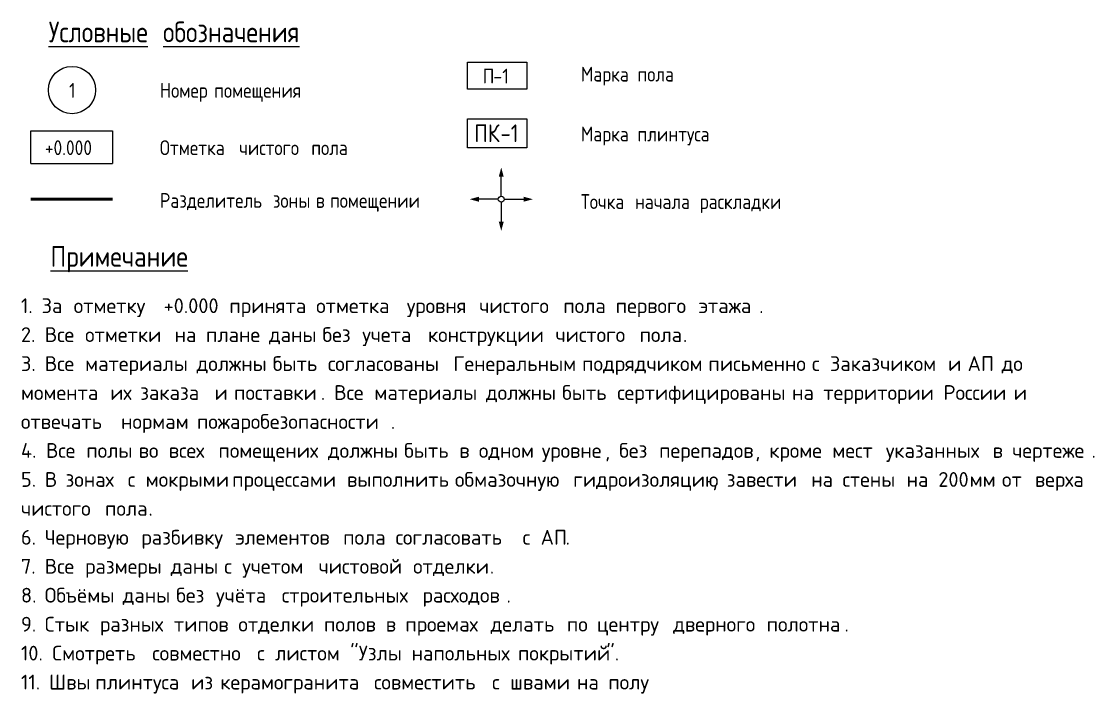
# Model space of a CAD drawing. Header units: millimetres. Extents: x 81633 to 280618, y -8553 to 29000.
# Drawn here: x 280436.5 to 280618, y 3746.2 to 3859.8 of the extents above; entities that cross this region are included whole.
import ezdxf

# ---------------------------------------------------------------- set-up
doc = ezdxf.new("R2010")
doc.units = ezdxf.units.MM
doc.linetypes.add('200_ШТРИХ__ш1_п0_6_', pattern=[800, 500, -300])
for name, color, linetype, lineweight in [('A-DETL', 7, 'Continuous', 9), ('A-DETL-3', 7, '200_ШТРИХ__ш1_п0_6_', 50), ('G-ANNO-TEXT', 7, 'Continuous', 9)]:
    doc.layers.add(name, color=color, linetype=linetype, lineweight=lineweight)
doc.layers.add('A-DETL-GENF-8', color=1, linetype='Continuous', lineweight=9, true_color=0xff0000)
doc.layers.add('G-ANNO-TEXT-2', color=1, linetype='Continuous', lineweight=9, true_color=0xff0000)
doc.styles.add('GOST Common_6', font='GOST_Common.ttf', dxfattribs={"width": 0.9, "height": 3.5})
doc.styles.add('GOST Common_7', font='GOST_Common.ttf', dxfattribs={"width": 0.9, "height": 2.5})
doc.styles.add('GOST Common_8', font='GOST_Common.ttf', dxfattribs={"width": 0.9, "height": 3})
doc.styles.add('ISOCPEUR_3', font='isocpeur.ttf', dxfattribs={"width": 0.9, "height": 2.5})
doc.styles.add('ISOCPEUR_4', font='isocpeur.ttf', dxfattribs={"height": 2.5})

msp = doc.modelspace()

# ---------------------------------------------------------------- hatches: boundary and pattern name
at = {"layer": 'A-DETL-GENF-8'}
for points in [[(280517.22, 3833.53), (280518.06, 3833.53), (280517.64, 3835.1)], [(280513.85, 3829.32), (280513.85, 3830.16), (280512.29, 3829.74)], [(280521.43, 3829.32), (280523, 3829.74), (280521.43, 3830.16)], [(280517.64, 3824.39), (280518.06, 3825.95), (280517.22, 3825.95)]]:
    msp.add_hatch(color=256, dxfattribs=at).paths.add_polyline_path(points)

# ---------------------------------------------------------------- linework, layer by layer
at = {"layer": 'A-DETL'}
for p, q in [((280511.95, 3852.91), (280521.95, 3852.91)), ((280511.95, 3848.35), (280511.95, 3852.91)), ((280521.95, 3852.91), (280521.95, 3848.35)), ((280521.95, 3848.35), (280511.95, 3848.35)), ((280511.95, 3843.35), (280521.95, 3843.35)), ((280511.95, 3838.43), (280511.95, 3843.35)), ((280521.95, 3843.35), (280521.95, 3838.43)), ((280438.08, 3841.28), (280451.87, 3841.28)), ((280438.08, 3835.78), (280438.08, 3841.28)), ((280451.87, 3841.28), (280451.87, 3835.78)), ((280521.95, 3838.43), (280511.95, 3838.43)), ((280438.08, 3835.78), (280451.87, 3835.78)), ((280517.64, 3830.24), (280517.64, 3833.53)), ((280517.14, 3829.74), (280513.85, 3829.74)), ((280517.64, 3829.24), (280517.64, 3825.95)), ((280518.14, 3829.74), (280521.43, 3829.74))]:
    msp.add_line(p, q, dxfattribs=at)
for centre, radius in [((280445.03, 3848.2), 4), ((280517.64, 3829.74), 0.5)]:
    msp.add_circle(centre, radius, dxfattribs=at)
at = {"layer": 'A-DETL-3'}
msp.add_line((280451.87, 3829.74), (280438.08, 3829.74), dxfattribs=at)

# ---------------------------------------------------------------- texts
at = {"layer": 'G-ANNO-TEXT', "attachment_point": 1}
for s, insert, char_height, width, style in [('\\LУсловные', (280441.08, 3859.77), 3.5, 22.1506, 'GOST Common_6'), ('\\L\\fGOST Common|b0|i0|c204|p34|;\\W.9;\\L ', (280459.36, 3859.77), 3.5, 1.2987, 'GOST Common_6'), ('\\Lобозначения', (280460.43, 3859.77), 3.5, 30.1595, 'GOST Common_6'), ('Марка', (280531.1, 3852.13), 2.5, 10.6785, 'GOST Common_7'), ('\\fGOST Common|b0|i0|c204|p34|;\\W.9; ', (280539.91, 3852.13), 2.5, 0.938, 'GOST Common_7'), ('\\fISOCPEUR|b0|i0|c204|p34|;\\W.9;П', (280514.49, 3851.8), 2.5, 2.1646, 'ISOCPEUR_3'), ('-1', (280516.28, 3851.8), 2.5, 3.319, 'ISOCPEUR_3'), ('пола', (280540.68, 3852.13), 2.5, 8.0089, 'GOST Common_7'), ('\\fGOST Common|b0|i0|c204|p34|;\\W.9;1', (280444.54, 3849.39), 2.5, 1.3709, 'GOST Common_7'), ('Номер', (280459.9, 3849.39), 2.5, 10.1734, 'GOST Common_7'), ('\\fGOST Common|b0|i0|c204|p34|;\\W.9; ', (280468.3, 3849.39), 2.5, 0.938, 'GOST Common_7'), ('помещения', (280469.07, 3849.39), 2.5, 18.543, 'GOST Common_7'), ('Марка', (280531.1, 3842.01), 2.5, 10.6785, 'GOST Common_7'), ('\\fGOST Common|b0|i0|c204|p34|;\\W.9; ', (280539.91, 3842.01), 2.5, 0.938, 'GOST Common_7'), ('плинтуса', (280540.68, 3842.01), 2.5, 16.0177, 'GOST Common_7'), ('+0.000', (280440.44, 3839.7), 2.5, 10.5342, 'GOST Common_7'), ('Отметка', (280459.9, 3839.7), 2.5, 15.2962, 'GOST Common_7'), ('\\fGOST Common|b0|i0|c204|p34|;\\W.9; ', (280472.52, 3839.7), 2.5, 0.938, 'GOST Common_7'), ('\\fGOST Common|b0|i0|c204|p34|;\\W.9; ', (280484.73, 3839.7), 2.5, 0.938, 'GOST Common_7'), ('\\fGOST Common|b0|i0|c204|p34|;\\W.9; ', (280492.11, 3839.7), 2.5, 0.938, 'GOST Common_7'), ('чистого', (280473.3, 3839.7), 2.5, 13.8532, 'GOST Common_7'), ('пола', (280485.5, 3839.7), 2.5, 8.0089, 'GOST Common_7'), ('Разделитель', (280459.9, 3830.78), 2.5, 22.2228, 'GOST Common_7'), ('\\fGOST Common|b0|i0|c204|p34|;\\W.9; ', (280478.24, 3830.78), 2.5, 0.938, 'GOST Common_7'), ('зоны', (280479.01, 3830.78), 2.5, 7.8646, 'GOST Common_7'), ('\\fGOST Common|b0|i0|c204|p34|;\\W.9; ', (280485.5, 3830.78), 2.5, 0.938, 'GOST Common_7'), ('\\fGOST Common|b0|i0|c204|p34|;\\W.9; ', (280487.88, 3830.78), 2.5, 0.938, 'GOST Common_7'), ('Точка', (280531.1, 3830.59), 2.5, 10.1734, 'GOST Common_7'), ('\\fGOST Common|b0|i0|c204|p34|;\\W.9; ', (280539.49, 3830.59), 2.5, 0.938, 'GOST Common_7'), ('\\fGOST Common|b0|i0|c204|p34|;\\W.9; ', (280550.44, 3830.59), 2.5, 0.938, 'GOST Common_7'), ('\\fGOST Common|b0|i0|c204|p34|;\\W.9;в', (280486.28, 3830.78), 2.5, 1.9481, 'GOST Common_7'), ('помещении', (280488.66, 3830.78), 2.5, 18.543, 'GOST Common_7'), ('начала', (280540.26, 3830.59), 2.5, 12.338, 'GOST Common_7'), ('раскладки', (280551.22, 3830.59), 2.5, 17.6772, 'GOST Common_7'), ('\\LПримечание', (280441.39, 3821.83), 3.5, 28.5, 'GOST Common_6'), ('1. ', (280436.39, 3812.99), 2.5, 4.2489, 'ISOCPEUR_4'), ('За', (280439.89, 3812.99), 2.5, 4.73, 'ISOCPEUR_4'), ('\\fISOCPEUR|b0|i0|c204|p34|; ', (280443.8, 3812.99), 2.5, 1.8439, 'ISOCPEUR_4'), ('отметку', (280445.32, 3812.99), 2.5, 16.5148, 'ISOCPEUR_4'), (' +0.000 ', (280458.94, 3812.99), 2.5, 15.3924, 'ISOCPEUR_4'), ('принята', (280471.64, 3812.99), 2.5, 15.9536, 'ISOCPEUR_4'), ('\\fISOCPEUR|b0|i0|c204|p34|; ', (280484.81, 3812.99), 2.5, 1.8439, 'ISOCPEUR_4'), ('отметка', (280486.33, 3812.99), 2.5, 16.7553, 'ISOCPEUR_4'), ('\\fISOCPEUR|b0|i0|c204|p34|; ', (280500.15, 3812.99), 2.5, 1.8439, 'ISOCPEUR_4'), ('уровня', (280501.67, 3812.99), 2.5, 12.9873, 'ISOCPEUR_4'), ('\\fISOCPEUR|b0|i0|c204|p34|; ', (280512.39, 3812.99), 2.5, 1.8439, 'ISOCPEUR_4'), ('чистого', (280513.91, 3812.99), 2.5, 15.3924, 'ISOCPEUR_4'), ('\\fISOCPEUR|b0|i0|c204|p34|; ', (280526.61, 3812.99), 2.5, 1.8439, 'ISOCPEUR_4'), ('пола', (280528.13, 3812.99), 2.5, 8.8987, 'ISOCPEUR_4'), ('\\fISOCPEUR|b0|i0|c204|p34|; ', (280535.48, 3812.99), 2.5, 1.8439, 'ISOCPEUR_4'), ('первого', (280537, 3812.99), 2.5, 15.1519, 'ISOCPEUR_4'), ('\\fISOCPEUR|b0|i0|c204|p34|; ', (280549.5, 3812.99), 2.5, 1.8439, 'ISOCPEUR_4'), ('этажа', (280551.02, 3812.99), 2.5, 12.4262, 'ISOCPEUR_4'), ('\\fISOCPEUR|b0|i0|c204|p34|;.', (280561.27, 3812.99), 2.5, 0.8819, 'ISOCPEUR_4'), ('2. ', (280436.39, 3808.1), 2.5, 4.8903, 'ISOCPEUR_4'), ('Все', (280440.42, 3808.1), 2.5, 6.4135, 'ISOCPEUR_4'), ('\\fISOCPEUR|b0|i0|c204|p34|; ', (280445.72, 3808.1), 2.5, 1.8439, 'ISOCPEUR_4'), ('отметки', (280447.24, 3808.1), 2.5, 16.5148, 'ISOCPEUR_4'), ('\\fISOCPEUR|b0|i0|c204|p34|; ', (280460.86, 3808.1), 2.5, 1.8439, 'ISOCPEUR_4'), ('на', (280462.38, 3808.1), 2.5, 4.5696, 'ISOCPEUR_4'), ('\\fISOCPEUR|b0|i0|c204|p34|; ', (280466.15, 3808.1), 2.5, 1.8439, 'ISOCPEUR_4'), ('плане', (280467.68, 3808.1), 2.5, 11.0633, 'ISOCPEUR_4'), ('\\fISOCPEUR|b0|i0|c204|p34|; ', (280476.8, 3808.1), 2.5, 1.8439, 'ISOCPEUR_4'), ('даны', (280478.33, 3808.1), 2.5, 9.1392, 'ISOCPEUR_4'), ('\\fISOCPEUR|b0|i0|c204|p34|; ', (280485.87, 3808.1), 2.5, 1.8439, 'ISOCPEUR_4'), ('без', (280487.39, 3808.1), 2.5, 6.3333, 'ISOCPEUR_4'), ('\\fISOCPEUR|b0|i0|c204|p34|; ', (280492.61, 3808.1), 2.5, 1.8439, 'ISOCPEUR_4'), ('учета', (280494.13, 3808.1), 2.5, 11.6245, 'ISOCPEUR_4'), ('\\fISOCPEUR|b0|i0|c204|p34|; ', (280503.73, 3808.1), 2.5, 1.8439, 'ISOCPEUR_4'), ('конструкции', (280505.25, 3808.1), 2.5, 24.2911, 'ISOCPEUR_4'), ('\\fISOCPEUR|b0|i0|c204|p34|; ', (280525.29, 3808.1), 2.5, 1.8439, 'ISOCPEUR_4'), ('чистого', (280526.81, 3808.1), 2.5, 15.3924, 'ISOCPEUR_4'), ('\\fISOCPEUR|b0|i0|c204|p34|; ', (280539.51, 3808.1), 2.5, 1.8439, 'ISOCPEUR_4'), ('пола', (280541.03, 3808.1), 2.5, 8.8987, 'ISOCPEUR_4'), ('\\fISOCPEUR|b0|i0|c204|p34|;.', (280548.37, 3808.1), 2.5, 0.8819, 'ISOCPEUR_4'), ('3. ', (280436.39, 3803.2), 2.5, 4.8903, 'ISOCPEUR_4'), ('Все', (280440.42, 3803.2), 2.5, 6.4135, 'ISOCPEUR_4'), ('\\fISOCPEUR|b0|i0|c204|p34|; ', (280445.72, 3803.2), 2.5, 1.8439, 'ISOCPEUR_4'), ('\\fISOCPEUR|b0|i0|c204|p34|; ', (280464.57, 3803.2), 2.5, 1.8439, 'ISOCPEUR_4'), ('\\fISOCPEUR|b0|i0|c204|p34|; ', (280477.47, 3803.2), 2.5, 1.8439, 'ISOCPEUR_4'), ('быть', (280478.99, 3803.2), 2.5, 9.4599, 'ISOCPEUR_4'), ('\\fISOCPEUR|b0|i0|c204|p34|; ', (280486.79, 3803.2), 2.5, 1.8439, 'ISOCPEUR_4'), ('\\fISOCPEUR|b0|i0|c204|p34|; ', (280508.02, 3803.2), 2.5, 1.8439, 'ISOCPEUR_4'), ('Генеральным', (280509.55, 3803.2), 2.5, 24.5316, 'ISOCPEUR_4'), ('\\fISOCPEUR|b0|i0|c204|p34|; ', (280529.79, 3803.2), 2.5, 1.8439, 'ISOCPEUR_4'), ('\\fISOCPEUR|b0|i0|c204|p34|; ', (280551.15, 3803.2), 2.5, 1.8439, 'ISOCPEUR_4'), ('\\fISOCPEUR|b0|i0|c204|p34|; ', (280568.68, 3803.2), 2.5, 1.8439, 'ISOCPEUR_4'), ('\\fISOCPEUR|b0|i0|c204|p34|; ', (280571.72, 3803.2), 2.5, 1.8439, 'ISOCPEUR_4'), ('Заказчиком', (280573.24, 3803.2), 2.5, 22.3671, 'ISOCPEUR_4'), ('\\fISOCPEUR|b0|i0|c204|p34|; ', (280591.7, 3803.2), 2.5, 1.8439, 'ISOCPEUR_4'), ('\\fISOCPEUR|b0|i0|c204|p34|; ', (280595.01, 3803.2), 2.5, 1.8439, 'ISOCPEUR_4'), ('АП', (280596.53, 3803.2), 2.5, 5.1308, 'ISOCPEUR_4'), ('\\fISOCPEUR|b0|i0|c204|p34|; ', (280600.76, 3803.2), 2.5, 1.8439, 'ISOCPEUR_4'), ('\\fISOCPEUR|b0|i0|c204|p34|; ', (280605.85, 3803.2), 2.5, 1.8439, 'ISOCPEUR_4'), ('материалы', (280447.24, 3803.2), 2.5, 21.0042, 'ISOCPEUR_4'), ('должны', (280466.09, 3803.2), 2.5, 13.789, 'ISOCPEUR_4'), ('согласованы', (280488.31, 3803.2), 2.5, 23.8903, 'ISOCPEUR_4'), ('подрядчиком', (280531.31, 3803.2), 2.5, 24.0506, 'ISOCPEUR_4'), ('письменно', (280552.67, 3803.2), 2.5, 19.4008, 'ISOCPEUR_4'), ('\\fISOCPEUR|b0|i0|c204|p34|;с', (280570.2, 3803.2), 2.5, 1.8439, 'ISOCPEUR_4'), ('\\fISOCPEUR|b0|i0|c204|p34|;и', (280593.22, 3803.2), 2.5, 2.1646, 'ISOCPEUR_4'), ('до', (280602.28, 3803.2), 2.5, 4.3291, 'ISOCPEUR_4'), ('момента', (280436.39, 3798.31), 2.5, 16.4346, 'ISOCPEUR_4'), ('\\fISOCPEUR|b0|i0|c204|p34|; ', (280449.95, 3798.31), 2.5, 1.8439, 'ISOCPEUR_4'), ('их', (280451.47, 3798.31), 2.5, 4.3291, 'ISOCPEUR_4'), ('\\fISOCPEUR|b0|i0|c204|p34|; ', (280455.04, 3798.31), 2.5, 1.8439, 'ISOCPEUR_4'), ('заказа', (280456.56, 3798.31), 2.5, 13.3882, 'ISOCPEUR_4'), ('\\fISOCPEUR|b0|i0|c204|p34|; ', (280467.61, 3798.31), 2.5, 1.8439, 'ISOCPEUR_4'), ('\\fISOCPEUR|b0|i0|c204|p34|;и', (280469.13, 3798.31), 2.5, 2.1646, 'ISOCPEUR_4'), ('\\fISOCPEUR|b0|i0|c204|p34|; ', (280470.92, 3798.31), 2.5, 1.8439, 'ISOCPEUR_4'), ('поставки', (280472.44, 3798.31), 2.5, 17.7975, 'ISOCPEUR_4'), ('Все', (280489.37, 3798.31), 2.5, 6.4135, 'ISOCPEUR_4'), ('\\fISOCPEUR|b0|i0|c204|p34|; ', (280494.66, 3798.31), 2.5, 1.8439, 'ISOCPEUR_4'), ('материалы', (280496.18, 3798.31), 2.5, 21.0042, 'ISOCPEUR_4'), ('\\fISOCPEUR|b0|i0|c204|p34|; ', (280513.51, 3798.31), 2.5, 1.8439, 'ISOCPEUR_4'), ('должны', (280515.04, 3798.31), 2.5, 13.789, 'ISOCPEUR_4'), ('\\fISOCPEUR|b0|i0|c204|p34|; ', (280526.41, 3798.31), 2.5, 1.8439, 'ISOCPEUR_4'), ('быть', (280527.93, 3798.31), 2.5, 9.4599, 'ISOCPEUR_4'), ('\\fISOCPEUR|b0|i0|c204|p34|; ', (280535.74, 3798.31), 2.5, 1.8439, 'ISOCPEUR_4'), ('сертифицированы', (280537.26, 3798.31), 2.5, 33.9915, 'ISOCPEUR_4'), ('\\fISOCPEUR|b0|i0|c204|p34|; ', (280565.31, 3798.31), 2.5, 1.8439, 'ISOCPEUR_4'), ('на', (280566.83, 3798.31), 2.5, 4.5696, 'ISOCPEUR_4'), ('\\fISOCPEUR|b0|i0|c204|p34|; ', (280570.6, 3798.31), 2.5, 1.8439, 'ISOCPEUR_4'), ('территории', (280572.12, 3798.31), 2.5, 22.7679, 'ISOCPEUR_4'), ('\\fISOCPEUR|b0|i0|c204|p34|; ', (280590.91, 3798.31), 2.5, 1.8439, 'ISOCPEUR_4'), ('России', (280592.43, 3798.31), 2.5, 12.5865, 'ISOCPEUR_4'), ('\\fISOCPEUR|b0|i0|c204|p34|; ', (280602.81, 3798.31), 2.5, 1.8439, 'ISOCPEUR_4'), ('\\fISOCPEUR|b0|i0|c204|p34|;и', (280604.33, 3798.31), 2.5, 2.1646, 'ISOCPEUR_4'), ('\\fISOCPEUR|b0|i0|c204|p34|; ', (280606.12, 3798.31), 2.5, 1.8439, 'ISOCPEUR_4'), ('. ', (280487.12, 3798.31), 2.5, 2.7257, 'ISOCPEUR_4'), ('отвечать', (280436.39, 3793.41), 2.5, 18.6793, 'ISOCPEUR_4'), ('\\fISOCPEUR|b0|i0|c204|p34|; ', (280451.8, 3793.41), 2.5, 1.8439, 'ISOCPEUR_4'), ('нормам', (280453.32, 3793.41), 2.5, 13.7089, 'ISOCPEUR_4'), ('\\fISOCPEUR|b0|i0|c204|p34|; ', (280464.63, 3793.41), 2.5, 1.8439, 'ISOCPEUR_4'), ('пожаробезопасности', (280466.15, 3793.41), 2.5, 39.7637, 'ISOCPEUR_4'), ('\\fISOCPEUR|b0|i0|c204|p34|;.', (280498.96, 3793.41), 2.5, 0.8819, 'ISOCPEUR_4'), ('4. ', (280436.39, 3788.52), 2.5, 5.1308, 'ISOCPEUR_4'), ('Все', (280440.62, 3788.52), 2.5, 6.4135, 'ISOCPEUR_4'), ('\\fISOCPEUR|b0|i0|c204|p34|; ', (280445.91, 3788.52), 2.5, 1.8439, 'ISOCPEUR_4'), ('\\fISOCPEUR|b0|i0|c204|p34|; ', (280454.78, 3788.52), 2.5, 1.8439, 'ISOCPEUR_4'), ('\\fISOCPEUR|b0|i0|c204|p34|; ', (280459.87, 3788.52), 2.5, 1.8439, 'ISOCPEUR_4'), ('\\fISOCPEUR|b0|i0|c204|p34|; ', (280468.27, 3788.52), 2.5, 1.8439, 'ISOCPEUR_4'), ('\\fISOCPEUR|b0|i0|c204|p34|; ', (280486.79, 3788.52), 2.5, 1.8439, 'ISOCPEUR_4'), ('\\fISOCPEUR|b0|i0|c204|p34|; ', (280499.69, 3788.52), 2.5, 1.8439, 'ISOCPEUR_4'), ('быть', (280501.21, 3788.52), 2.5, 9.4599, 'ISOCPEUR_4'), ('\\fISOCPEUR|b0|i0|c204|p34|; ', (280509.02, 3788.52), 2.5, 1.8439, 'ISOCPEUR_4'), ('\\fISOCPEUR|b0|i0|c204|p34|; ', (280512.32, 3788.52), 2.5, 1.8439, 'ISOCPEUR_4'), ('\\fISOCPEUR|b0|i0|c204|p34|; ', (280522.97, 3788.52), 2.5, 1.8439, 'ISOCPEUR_4'), ('без', (280537.59, 3788.52), 2.5, 6.3333, 'ISOCPEUR_4'), ('\\fISOCPEUR|b0|i0|c204|p34|; ', (280542.82, 3788.52), 2.5, 1.8439, 'ISOCPEUR_4'), ('\\fISOCPEUR|b0|i0|c204|p34|; ', (280572.12, 3788.52), 2.5, 1.8439, 'ISOCPEUR_4'), ('\\fISOCPEUR|b0|i0|c204|p34|; ', (280581.18, 3788.52), 2.5, 1.8439, 'ISOCPEUR_4'), ('\\fISOCPEUR|b0|i0|c204|p34|; ', (280599.24, 3788.52), 2.5, 1.8439, 'ISOCPEUR_4'), ('\\fISOCPEUR|b0|i0|c204|p34|; ', (280602.55, 3788.52), 2.5, 1.8439, 'ISOCPEUR_4'), ('полы', (280447.44, 3788.52), 2.5, 8.8987, 'ISOCPEUR_4'), ('во', (280456.3, 3788.52), 2.5, 4.3291, 'ISOCPEUR_4'), ('всех', (280461.39, 3788.52), 2.5, 8.3376, 'ISOCPEUR_4'), ('помещених', (280469.79, 3788.52), 2.5, 20.6034, 'ISOCPEUR_4'), ('должны', (280488.31, 3788.52), 2.5, 13.789, 'ISOCPEUR_4'), ('\\fISOCPEUR|b0|i0|c204|p34|;в', (280510.54, 3788.52), 2.5, 2.1646, 'ISOCPEUR_4'), ('одном', (280513.85, 3788.52), 2.5, 11.0633, 'ISOCPEUR_4'), ('уровне', (280524.5, 3788.52), 2.5, 12.9873, 'ISOCPEUR_4'), ('перепадов', (280544.34, 3788.52), 2.5, 19.7215, 'ISOCPEUR_4'), ('кроме', (280562.99, 3788.52), 2.5, 11.0633, 'ISOCPEUR_4'), ('мест', (280573.64, 3788.52), 2.5, 9.1392, 'ISOCPEUR_4'), ('указанных', (280582.7, 3788.52), 2.5, 20.0422, 'ISOCPEUR_4'), ('\\fISOCPEUR|b0|i0|c204|p34|;в', (280600.76, 3788.52), 2.5, 2.1646, 'ISOCPEUR_4'), ('чертеже', (280604.07, 3788.52), 2.5, 16.2743, 'ISOCPEUR_4'), (', ', (280535.21, 3788.52), 2.5, 2.8861, 'ISOCPEUR_4'), (', ', (280560.61, 3788.52), 2.5, 2.8861, 'ISOCPEUR_4'), ('\\fISOCPEUR|b0|i0|c204|p34|;.', (280617.5, 3788.52), 2.5, 0.8819, 'ISOCPEUR_4'), ('5. ', (280436.39, 3783.62), 2.5, 4.8903, 'ISOCPEUR_4'), ('\\fISOCPEUR|b0|i0|c204|p34|;В', (280440.42, 3783.62), 2.5, 2.4051, 'ISOCPEUR_4'), ('\\fISOCPEUR|b0|i0|c204|p34|; ', (280442.41, 3783.62), 2.5, 1.8439, 'ISOCPEUR_4'), ('зонах', (280443.93, 3783.62), 2.5, 10.903, 'ISOCPEUR_4'), ('\\fISOCPEUR|b0|i0|c204|p34|; ', (280452.93, 3783.62), 2.5, 1.8439, 'ISOCPEUR_4'), ('\\fISOCPEUR|b0|i0|c204|p34|; ', (280455.97, 3783.62), 2.5, 1.8439, 'ISOCPEUR_4'), ('\\fISOCPEUR|b0|i0|c204|p34|; ', (280470.59, 3783.62), 2.5, 1.8439, 'ISOCPEUR_4'), ('\\fISOCPEUR|b0|i0|c204|p34|; ', (280490.03, 3783.62), 2.5, 1.8439, 'ISOCPEUR_4'), ('\\fISOCPEUR|b0|i0|c204|p34|; ', (280508.29, 3783.62), 2.5, 1.8439, 'ISOCPEUR_4'), ('обмазочную', (280509.81, 3783.62), 2.5, 22.3671, 'ISOCPEUR_4'), ('\\fISOCPEUR|b0|i0|c204|p34|; ', (280528.27, 3783.62), 2.5, 1.8439, 'ISOCPEUR_4'), ('гидроизоляцию', (280529.79, 3783.62), 2.5, 28.6202, 'ISOCPEUR_4'), ('завести', (280555.78, 3783.62), 2.5, 15.4726, 'ISOCPEUR_4'), ('\\fISOCPEUR|b0|i0|c204|p34|; ', (280568.55, 3783.62), 2.5, 1.8439, 'ISOCPEUR_4'), ('\\fISOCPEUR|b0|i0|c204|p34|; ', (280573.84, 3783.62), 2.5, 1.8439, 'ISOCPEUR_4'), ('\\fISOCPEUR|b0|i0|c204|p34|; ', (280584.69, 3783.62), 2.5, 1.8439, 'ISOCPEUR_4'), (' 200', (280589.98, 3783.62), 2.5, 8.3375, 'ISOCPEUR_4'), ('\\fISOCPEUR|b0|i0|c204|p34|; ', (280600.83, 3783.62), 2.5, 1.8439, 'ISOCPEUR_4'), ('\\fISOCPEUR|b0|i0|c204|p34|; ', (280606.38, 3783.62), 2.5, 1.8439, 'ISOCPEUR_4'), ('\\fISOCPEUR|b0|i0|c204|p34|; ', (280617.03, 3783.62), 2.5, 1.8439, 'ISOCPEUR_4'), ('\\fISOCPEUR|b0|i0|c204|p34|;с', (280454.45, 3783.62), 2.5, 1.8439, 'ISOCPEUR_4'), ('мокрыми', (280457.49, 3783.62), 2.5, 15.8734, 'ISOCPEUR_4'), ('процессами', (280472.11, 3783.62), 2.5, 21.7257, 'ISOCPEUR_4'), ('выполнить', (280491.55, 3783.62), 2.5, 20.2827, 'ISOCPEUR_4'), (', ', (280553.4, 3783.62), 2.5, 2.8861, 'ISOCPEUR_4'), ('на', (280570.07, 3783.62), 2.5, 4.5696, 'ISOCPEUR_4'), ('стены', (280575.36, 3783.62), 2.5, 11.3038, 'ISOCPEUR_4'), ('на', (280586.21, 3783.62), 2.5, 4.5696, 'ISOCPEUR_4'), ('мм', (280596.86, 3783.62), 2.5, 4.8101, 'ISOCPEUR_4'), ('от', (280602.35, 3783.62), 2.5, 4.8903, 'ISOCPEUR_4'), ('верха', (280607.9, 3783.62), 2.5, 11.0633, 'ISOCPEUR_4'), ('чистого', (280436.39, 3778.73), 2.5, 15.3924, 'ISOCPEUR_4'), ('\\fISOCPEUR|b0|i0|c204|p34|; ', (280449.09, 3778.73), 2.5, 1.8439, 'ISOCPEUR_4'), ('пола', (280450.61, 3778.73), 2.5, 8.8987, 'ISOCPEUR_4'), ('\\fISOCPEUR|b0|i0|c204|p34|;.', (280457.95, 3778.73), 2.5, 0.8819, 'ISOCPEUR_4'), ('разбивку', (280456.76, 3773.84), 2.5, 17.3966, 'ISOCPEUR_4'), ('АП', (280524.3, 3773.84), 2.5, 5.1308, 'ISOCPEUR_4'), ('6. ', (280436.39, 3773.84), 2.5, 4.8903, 'ISOCPEUR_4'), ('Черновую', (280440.42, 3773.84), 2.5, 17.9578, 'ISOCPEUR_4'), ('\\fISOCPEUR|b0|i0|c204|p34|; ', (280455.24, 3773.84), 2.5, 1.8439, 'ISOCPEUR_4'), ('\\fISOCPEUR|b0|i0|c204|p34|; ', (280471.12, 3773.84), 2.5, 1.8439, 'ISOCPEUR_4'), ('элементов', (280472.64, 3773.84), 2.5, 20.2827, 'ISOCPEUR_4'), ('\\fISOCPEUR|b0|i0|c204|p34|; ', (280489.37, 3773.84), 2.5, 1.8439, 'ISOCPEUR_4'), ('пола', (280490.89, 3773.84), 2.5, 8.8987, 'ISOCPEUR_4'), ('\\fISOCPEUR|b0|i0|c204|p34|; ', (280498.24, 3773.84), 2.5, 1.8439, 'ISOCPEUR_4'), ('согласовать', (280499.76, 3773.84), 2.5, 24.211, 'ISOCPEUR_4'), ('\\fISOCPEUR|b0|i0|c204|p34|; ', (280519.73, 3773.84), 2.5, 1.8439, 'ISOCPEUR_4'), ('\\fISOCPEUR|b0|i0|c204|p34|;с', (280521.25, 3773.84), 2.5, 1.8439, 'ISOCPEUR_4'), ('\\fISOCPEUR|b0|i0|c204|p34|; ', (280522.78, 3773.84), 2.5, 1.8439, 'ISOCPEUR_4'), ('\\fISOCPEUR|b0|i0|c204|p34|;.', (280528.53, 3773.84), 2.5, 0.8819, 'ISOCPEUR_4'), ('7. ', (280436.39, 3768.94), 2.5, 4.8903, 'ISOCPEUR_4'), ('Все', (280440.42, 3768.94), 2.5, 6.4135, 'ISOCPEUR_4'), ('\\fISOCPEUR|b0|i0|c204|p34|; ', (280445.72, 3768.94), 2.5, 1.8439, 'ISOCPEUR_4'), ('размеры', (280447.24, 3768.94), 2.5, 15.7131, 'ISOCPEUR_4'), ('\\fISOCPEUR|b0|i0|c204|p34|; ', (280460.2, 3768.94), 2.5, 1.8439, 'ISOCPEUR_4'), ('\\fISOCPEUR|b0|i0|c204|p34|; ', (280469.26, 3768.94), 2.5, 1.8439, 'ISOCPEUR_4'), ('\\fISOCPEUR|b0|i0|c204|p34|; ', (280472.31, 3768.94), 2.5, 1.8439, 'ISOCPEUR_4'), ('\\fISOCPEUR|b0|i0|c204|p34|; ', (280485.2, 3768.94), 2.5, 1.8439, 'ISOCPEUR_4'), ('чистовой', (280486.73, 3768.94), 2.5, 17.557, 'ISOCPEUR_4'), ('\\fISOCPEUR|b0|i0|c204|p34|; ', (280501.21, 3768.94), 2.5, 1.8439, 'ISOCPEUR_4'), ('даны', (280461.72, 3768.94), 2.5, 9.1392, 'ISOCPEUR_4'), ('\\fISOCPEUR|b0|i0|c204|p34|;с', (280470.78, 3768.94), 2.5, 1.8439, 'ISOCPEUR_4'), ('учетом', (280473.83, 3768.94), 2.5, 13.789, 'ISOCPEUR_4'), ('отделки', (280502.73, 3768.94), 2.5, 15.7131, 'ISOCPEUR_4'), ('\\fISOCPEUR|b0|i0|c204|p34|;.', (280515.7, 3768.94), 2.5, 0.8819, 'ISOCPEUR_4'), ('8. ', (280436.39, 3764.05), 2.5, 4.8903, 'ISOCPEUR_4'), ('Объёмы', (280440.42, 3764.05), 2.5, 14.1097, 'ISOCPEUR_4'), ('\\fISOCPEUR|b0|i0|c204|p34|; ', (280452.07, 3764.05), 2.5, 1.8439, 'ISOCPEUR_4'), ('даны', (280453.59, 3764.05), 2.5, 9.1392, 'ISOCPEUR_4'), ('\\fISOCPEUR|b0|i0|c204|p34|; ', (280461.13, 3764.05), 2.5, 1.8439, 'ISOCPEUR_4'), ('без', (280462.65, 3764.05), 2.5, 6.3333, 'ISOCPEUR_4'), ('\\fISOCPEUR|b0|i0|c204|p34|; ', (280467.87, 3764.05), 2.5, 1.8439, 'ISOCPEUR_4'), ('учёта', (280469.4, 3764.05), 2.5, 11.6245, 'ISOCPEUR_4'), ('\\fISOCPEUR|b0|i0|c204|p34|; ', (280478.99, 3764.05), 2.5, 1.8439, 'ISOCPEUR_4'), ('строительных', (280480.51, 3764.05), 2.5, 27.0169, 'ISOCPEUR_4'), ('\\fISOCPEUR|b0|i0|c204|p34|; ', (280502.8, 3764.05), 2.5, 1.8439, 'ISOCPEUR_4'), ('расходов', (280504.32, 3764.05), 2.5, 17.2363, 'ISOCPEUR_4'), ('\\fISOCPEUR|b0|i0|c204|p34|;.', (280518.54, 3764.05), 2.5, 0.8819, 'ISOCPEUR_4'), ('9. ', (280436.39, 3759.15), 2.5, 4.8903, 'ISOCPEUR_4'), ('Стык', (280440.42, 3759.15), 2.5, 9.4599, 'ISOCPEUR_4'), ('\\fISOCPEUR|b0|i0|c204|p34|; ', (280448.23, 3759.15), 2.5, 1.8439, 'ISOCPEUR_4'), ('разных', (280449.75, 3759.15), 2.5, 13.308, 'ISOCPEUR_4'), ('\\fISOCPEUR|b0|i0|c204|p34|; ', (280460.73, 3759.15), 2.5, 1.8439, 'ISOCPEUR_4'), ('типов', (280462.25, 3759.15), 2.5, 11.384, 'ISOCPEUR_4'), ('\\fISOCPEUR|b0|i0|c204|p34|; ', (280471.64, 3759.15), 2.5, 1.8439, 'ISOCPEUR_4'), ('отделки', (280473.17, 3759.15), 2.5, 15.7131, 'ISOCPEUR_4'), ('\\fISOCPEUR|b0|i0|c204|p34|; ', (280486.13, 3759.15), 2.5, 1.8439, 'ISOCPEUR_4'), ('полов', (280487.65, 3759.15), 2.5, 10.8228, 'ISOCPEUR_4'), ('\\fISOCPEUR|b0|i0|c204|p34|; ', (280496.58, 3759.15), 2.5, 1.8439, 'ISOCPEUR_4'), ('\\fISOCPEUR|b0|i0|c204|p34|;в', (280498.1, 3759.15), 2.5, 2.1646, 'ISOCPEUR_4'), ('\\fISOCPEUR|b0|i0|c204|p34|; ', (280499.89, 3759.15), 2.5, 1.8439, 'ISOCPEUR_4'), ('проемах', (280501.41, 3759.15), 2.5, 15.6329, 'ISOCPEUR_4'), ('\\fISOCPEUR|b0|i0|c204|p34|; ', (280514.31, 3759.15), 2.5, 1.8439, 'ISOCPEUR_4'), ('делать', (280515.83, 3759.15), 2.5, 13.789, 'ISOCPEUR_4'), ('\\fISOCPEUR|b0|i0|c204|p34|; ', (280527.21, 3759.15), 2.5, 1.8439, 'ISOCPEUR_4'), ('по', (280528.73, 3759.15), 2.5, 4.3291, 'ISOCPEUR_4'), ('\\fISOCPEUR|b0|i0|c204|p34|; ', (280532.3, 3759.15), 2.5, 1.8439, 'ISOCPEUR_4'), ('центру', (280533.82, 3759.15), 2.5, 13.789, 'ISOCPEUR_4'), ('\\fISOCPEUR|b0|i0|c204|p34|; ', (280545.2, 3759.15), 2.5, 1.8439, 'ISOCPEUR_4'), ('дверного', (280546.72, 3759.15), 2.5, 17.3164, 'ISOCPEUR_4'), ('\\fISOCPEUR|b0|i0|c204|p34|; ', (280561.01, 3759.15), 2.5, 1.8439, 'ISOCPEUR_4'), ('полотна', (280562.53, 3759.15), 2.5, 15.9536, 'ISOCPEUR_4'), ('\\fISOCPEUR|b0|i0|c204|p34|;.', (280575.69, 3759.15), 2.5, 0.8819, 'ISOCPEUR_4'), ('10. ', (280436.39, 3754.26), 2.5, 6.4135, 'ISOCPEUR_4'), ('Смотреть', (280441.68, 3754.26), 2.5, 18.6793, 'ISOCPEUR_4'), ('\\fISOCPEUR|b0|i0|c204|p34|; ', (280457.09, 3754.26), 2.5, 1.8439, 'ISOCPEUR_4'), ('\\fISOCPEUR|b0|i0|c204|p34|; ', (280474.82, 3754.26), 2.5, 1.8439, 'ISOCPEUR_4'), ('\\fISOCPEUR|b0|i0|c204|p34|; ', (280477.86, 3754.26), 2.5, 1.8439, 'ISOCPEUR_4'), (' "', (280490.5, 3754.26), 2.5, 3.6878, 'ISOCPEUR_4'), ('Узлы', (280493.54, 3754.26), 2.5, 8.9789, 'ISOCPEUR_4'), ('\\fISOCPEUR|b0|i0|c204|p34|; ', (280500.95, 3754.26), 2.5, 1.8439, 'ISOCPEUR_4'), ('\\fISOCPEUR|b0|i0|c204|p34|; ', (280518.94, 3754.26), 2.5, 1.8439, 'ISOCPEUR_4'), ('покрытий', (280520.46, 3754.26), 2.5, 18.1181, 'ISOCPEUR_4'), ('".', (280535.41, 3754.26), 2.5, 2.7257, 'ISOCPEUR_4'), ('совместно', (280458.61, 3754.26), 2.5, 19.6413, 'ISOCPEUR_4'), ('\\fISOCPEUR|b0|i0|c204|p34|;с', (280476.34, 3754.26), 2.5, 1.8439, 'ISOCPEUR_4'), ('листом', (280479.38, 3754.26), 2.5, 13.4683, 'ISOCPEUR_4'), ('напольных', (280502.47, 3754.26), 2.5, 19.962, 'ISOCPEUR_4'), ('11. ', (280436.39, 3749.36), 2.5, 5.7721, 'ISOCPEUR_4'), ('Швы', (280441.15, 3749.36), 2.5, 7.616, 'ISOCPEUR_4'), ('\\fISOCPEUR|b0|i0|c204|p34|; ', (280447.44, 3749.36), 2.5, 1.8439, 'ISOCPEUR_4'), ('плинтуса', (280448.96, 3749.36), 2.5, 17.7975, 'ISOCPEUR_4'), ('\\fISOCPEUR|b0|i0|c204|p34|; ', (280463.64, 3749.36), 2.5, 1.8439, 'ISOCPEUR_4'), ('из', (280465.16, 3749.36), 2.5, 4.1688, 'ISOCPEUR_4'), ('\\fISOCPEUR|b0|i0|c204|p34|; ', (280468.6, 3749.36), 2.5, 1.8439, 'ISOCPEUR_4'), ('керамогранита', (280470.12, 3749.36), 2.5, 29.6624, 'ISOCPEUR_4'), ('\\fISOCPEUR|b0|i0|c204|p34|; ', (280494.6, 3749.36), 2.5, 1.8439, 'ISOCPEUR_4'), ('совместить', (280496.12, 3749.36), 2.5, 22.3671, 'ISOCPEUR_4'), ('\\fISOCPEUR|b0|i0|c204|p34|; ', (280514.57, 3749.36), 2.5, 1.8439, 'ISOCPEUR_4'), ('\\fISOCPEUR|b0|i0|c204|p34|;с', (280516.09, 3749.36), 2.5, 1.8439, 'ISOCPEUR_4'), ('\\fISOCPEUR|b0|i0|c204|p34|; ', (280517.62, 3749.36), 2.5, 1.8439, 'ISOCPEUR_4'), ('швами', (280519.14, 3749.36), 2.5, 11.865, 'ISOCPEUR_4'), ('\\fISOCPEUR|b0|i0|c204|p34|; ', (280528.93, 3749.36), 2.5, 1.8439, 'ISOCPEUR_4'), ('на', (280530.45, 3749.36), 2.5, 4.5696, 'ISOCPEUR_4'), ('\\fISOCPEUR|b0|i0|c204|p34|; ', (280534.22, 3749.36), 2.5, 1.8439, 'ISOCPEUR_4'), ('полу', (280535.74, 3749.36), 2.5, 8.6582, 'ISOCPEUR_4')]:
    msp.add_mtext(s, dxfattribs=dict(at, insert=insert, char_height=char_height, width=width, style=style))
at = {"layer": 'G-ANNO-TEXT-2', "char_height": 3, "attachment_point": 1, "style": 'GOST Common_8'}
for s, insert, width in [('ПК', (280513.09, 3842.4), 5.3392), ('-1', (280517.5, 3842.4), 4.0405)]:
    msp.add_mtext(s, dxfattribs=dict(at, insert=insert, width=width))

doc.saveas('drawing.dxf')
